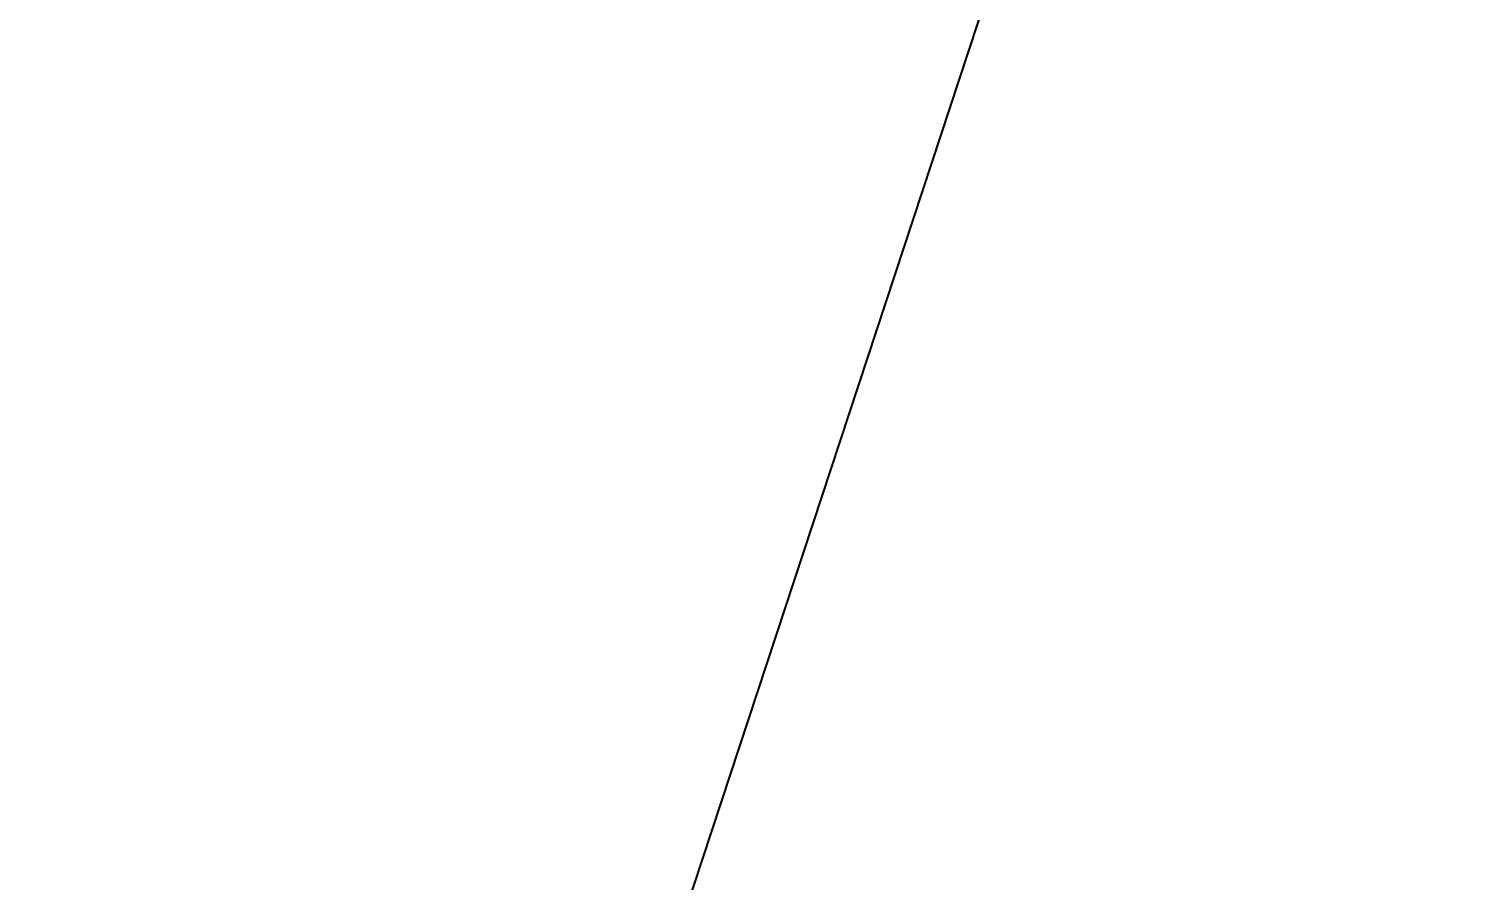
# Model space of a CAD drawing. Header units: metres. Extents: x 2682525 to 2683550, y 1250555 to 1251328.
# Drawn here: x 2683132.979 to 2683134.138, y 1250901.121 to 1250901.801 of the extents above; entities that cross this region are included whole.
import ezdxf

# ---------------------------------------------------------------- set-up
doc = ezdxf.new("R2010")
doc.units = ezdxf.units.M
doc.header["$PDMODE"] = 2
doc.header["$PDSIZE"] = -2
doc.linetypes.add('Verdeckt 0_75', pattern=[1.5, 0.75, -0.75])
for name, color, linetype, lineweight, true_color in [('2458 A U1_dwg-1', 9, 'Continuous', 18, 0x808080), ('_24_000 Linien-Oeffnungsflügel 0_10', 9, 'Continuous', 18, 0x808080), ('_24_200 Materialien-Beton', 9, 'Continuous', 18, 0x808080), ('_24_300 Bauteile 3D-Tuer', 9, 'Continuous', 18, 0x808080), ('_24_300 Bauteile 3D-Wand Innen', 9, 'Continuous', 18, 0x808080), ('_24_Keine', 9, 'Continuous', 18, 0x808080), ('_25_300 Bauteile 3D-Raum-NGF Nettogeschossfläche', 9, 'Continuous', 18, 0x808080), ('_25_Keine', 9, 'Continuous', 18, 0x808080), ('A-DETL-____-MBND-1', 7, 'Continuous', 18, 0xbf6000), ('A-DETL-____-MBND-3', 7, 'Verdeckt 0_75', 25, 0xbf6000), ('Bemassung', 9, 'Continuous', 18, 0x808080)]:
    doc.layers.add(name, color=color, linetype=linetype, lineweight=lineweight, true_color=true_color)
for name, color, linetype, lineweight in [('A-____-____-DIMS', 7, 'Continuous', 9), ('A-DETL-____-MBND', 7, 'Verdeckt 0_75', 18), ('A-DETL-____-MBND-2', 7, 'Verdeckt 0_75', 25), ('Bemassung-1', 7, 'Continuous', 18), ('G-____-____-DIMS', 7, 'Continuous', 9)]:
    doc.layers.add(name, color=color, linetype=linetype, lineweight=lineweight)
doc.styles.add('Arial_3', font='arial.ttf', dxfattribs={"height": 125})
doc.styles.add('Arial_31', font='arial.ttf', dxfattribs={"width": 0.9, "height": 200})
doc.styles.add('ISOCP_2', font='isocp___.ttf', dxfattribs={"height": 125.8608217592593})
doc.dimstyles.new('2_0_mm_-_Arial', dxfattribs={"dimscale": 304.8, "dimtxt": 204.051879991394, "dimasz": 0.2460629921259842, "dimexe": 0.3280839895013123, "dimexo": 0.3280840109072179, "dimgap": 0.08202099737532807, "dimtad": 1, "dimdec": 1, "dimlfac": 0.001, "dimrnd": 0.09999999999999999, "dimzin": 0, "dimdsep": 46, "dimtxsty": 'Arial_31', "dimblk1": 'OBLIQUE', "dimblk2": 'OBLIQUE', "dimsah": 1, "dimcen": 0.09, "dimdle": 0.3280839895013123, "dimazin": 0, "dimtfac": 1, "dimtdec": 4, "dimtix": 1, "dimtmove": 0, "dimatfit": 3, "dimfxl": 1, "dimtvp": 1, "dimtfill": 1, "dimtolj": 1, "dimtzin": 0, "dimarcsym": 2})
doc.dimstyles.new('2_0_mm_-_Arial_1', dxfattribs={"dimscale": 304.8, "dimtxt": 204.051879991394, "dimasz": 0.2460629921259842, "dimexe": 0.3280839895013123, "dimexo": 0.3280840109072179, "dimgap": 0.08202099737532807, "dimtad": 1, "dimdec": 1, "dimlfac": 0.001, "dimrnd": 0.09999999999999999, "dimzin": 0, "dimdsep": 46, "dimtxsty": 'Arial_31', "dimblk1": 'OBLIQUE', "dimblk2": 'OBLIQUE', "dimsah": 1, "dimcen": 0.09, "dimdle": 0.3280839895013123, "dimazin": 0, "dimtfac": 1, "dimtdec": 4, "dimtix": 1, "dimtmove": 2, "dimatfit": 3, "dimfxl": 1, "dimtvp": 1, "dimtfill": 1, "dimtolj": 1, "dimtzin": 0, "dimarcsym": 2})
pattern_1 = [(18.233, (0, 0), (18.77292067800844, -56.98752011815572), []), (288.233, (0, 0), (63.31313485127099, 20.85671487326738), [])]

# ---------------------------------------------------------------- blocks, each defined once
blk = doc.blocks.new('2458 A U1_dwg_VW_SLASH-V12-U01 Bodenplatte')
at = {"layer": 'Bemassung'}
blk.add_line((-637.651666646398, 0), (-999.9999999999999, 0), dxfattribs=at)
blk = doc.blocks.new('2458 A U1_dwg_VW_SLASH-9045485-U01 Bodenplatte')
at = {"layer": 'Bemassung'}
for p, q in [((500.0534143197685, 500.0534143197683), (-500.0534143197683, -500.0534143197685)), ((890.9383564621788, 0), (-999.9999999999999, 0))]:
    blk.add_line(p, q, dxfattribs=at)
blk = doc.blocks.new('2458 A U1_dwg-9041719-U01 Bodenplatte')
at = {"layer": '_24_200 Materialien-Beton'}
h = blk.add_hatch(dxfattribs=at)
h.set_pattern_fill('FP_1', color=256, style=0, pattern_type=2)
h.set_pattern_definition(pattern_1)
h.paths.add_polyline_path([(-26014.01496713951, -24310.57036004063), (-25764.01496713952, -23910.57036004063), (-25764.01496713952, -21248.83744755343), (-25797.59229564227, -21249.00039784691), (-26014.01496713951, -21249.00039784691), (-26014.01496713951, -23910.57036004062)])
h.paths.add_polyline_path([(-25764.01496713952, -21124.19944120505), (-25764.01496713952, -19697.67519897264), (-26014.01496713951, -19947.67519897264), (-26014.01496713951, -21124.00039784692), (-25770.64268811628, -21124.18859488329)])
h = blk.add_hatch(dxfattribs=at)
h.set_pattern_fill('FP_1', color=256, style=0, pattern_type=2)
h.set_pattern_definition(pattern_1)
h.paths.add_polyline_path([(-26014.01496713951, -24310.57036004063), (-25764.01496713952, -23910.57036004063), (-25764.01496713952, -21248.83744755343), (-25797.59229564227, -21249.00039784691), (-26014.01496713951, -21249.00039784691), (-26014.01496713951, -23910.57036004062)])
h.paths.add_polyline_path([(-25764.01496713952, -21124.19944120505), (-25764.01496713952, -19697.67519897264), (-26014.01496713951, -19947.67519897264), (-26014.01496713951, -21124.00039784692), (-25770.64268811628, -21124.18859488329)])
h = blk.add_hatch(dxfattribs=at)
h.set_pattern_fill('FP_1', color=256, style=0, pattern_type=2)
h.set_pattern_definition(pattern_1)
h.paths.add_polyline_path([(-25764.01496713952, -20535.46579664227), (-25352.40331493433, -20535.46579664227), (-25602.40331493433, -20285.46579664227), (-25764.01496713952, -20285.46579664227), (-25764.01496713952, -20467.20944369613)])
h.paths.add_polyline_path([(-25074.01496714394, -20535.46579664227), (-25074.01496714394, -20285.46579664227), (-25425.62661963771, -20285.46579664227), (-25174.99943097369, -20535.46579664227), (-25173.84590920222, -20535.46579664227)])
h = blk.add_hatch(dxfattribs=at)
h.set_pattern_fill('FP_1', color=256, style=0, pattern_type=2)
h.set_pattern_definition(pattern_1)
h.paths.add_polyline_path([(-25764.01496713952, -20535.46579664227), (-25352.40331493433, -20535.46579664227), (-25602.40331493433, -20285.46579664227), (-25764.01496713952, -20285.46579664227), (-25764.01496713952, -20467.20944369613)])
h.paths.add_polyline_path([(-25074.01496714394, -20535.46579664227), (-25074.01496714394, -20285.46579664227), (-25425.62661963771, -20285.46579664227), (-25174.99943097369, -20535.46579664227), (-25173.84590920222, -20535.46579664227)])
at = {"layer": '_24_000 Linien-Oeffnungsflügel 0_10', "flags": 128}
blk.add_lwpolyline([(-25051.01496714394, -21124.00039784692), (-25051.01496714394, -20585.46579664227)], close=True, dxfattribs=at)
at = {"layer": '_24_200 Materialien-Beton'}
for p, q in [((-25764.01496713952, -19697.67519897264), (-25764.01496713952, -21124.2257680172)), ((-26014.01496713951, -19947.67519897264), (-26014.01496713951, -21124.00039784692)), ((-25074.01496714394, -20285.46579664227), (-25425.6266196377, -20285.46579664227)), ((-25425.6266196377, -20285.46579664227), (-25074.01496714394, -20285.46579664227)), ((-25074.01496714394, -20535.46579664227), (-25175.70554052959, -20535.46579664227)), ((-25175.70554052959, -20535.46579664227), (-25074.01496714394, -20535.46579664227))]:
    blk.add_line(p, q, dxfattribs=at)
at = {"layer": '_24_200 Materialien-Beton', "flags": 128}
for points in [[(-25764.01496713953, -21124.22576801721), (-25764.01496713953, -19697.67519897264), (-26114.01496731372, -19697.67519897264), (-27003.53400000003, -19697.67519897264)], [(-26014.01496713953, -21124.00039784692), (-26014.01496713953, -19947.67519897264), (-26114.01496731373, -19947.67519897264), (-27003.53400000003, -19947.67519897264)]]:
    blk.add_lwpolyline(points, dxfattribs=at)
for points in [[(-25602.40331493431, -20285.46579664227), (-25764.01496713952, -20285.46579664227)], [(-25352.40331493433, -20535.46579664227), (-25764.01496713952, -20535.46579664227)]]:
    blk.add_lwpolyline(points, close=True, dxfattribs=at)
at = {"layer": '_24_300 Bauteile 3D-Tuer', "flags": 128}
blk.add_lwpolyline([(-25114.01496714391, -20535.46579664225), (-25051.0149671439, -20535.46579664225), (-25034.0149671439, -20535.46579664225), (-25034.0149671439, -20285.46579664225), (-25074.01496714391, -20285.46579664225), (-25074.01496714391, -20535.46579664225)], close=True, dxfattribs=at)
blk.add_lwpolyline([(-25114.01496714391, -20535.46579664225), (-25051.0149671439, -20535.46579664225), (-25034.0149671439, -20535.46579664225), (-25034.0149671439, -20285.46579664225), (-25074.01496714391, -20285.46579664225), (-25074.01496714391, -20535.46579664225)], close=True, dxfattribs=at)
at = {"layer": '_24_300 Bauteile 3D-Wand Innen'}
for p, q in [((-26014.01496713951, -19947.67519897264), (-26014.01496713951, -21124.00039784692)), ((-25074.01496714394, -20285.46579664227), (-25425.6266196377, -20285.46579664227)), ((-25425.6266196377, -20285.46579664227), (-25074.01496714394, -20285.46579664227)), ((-25074.01496714394, -20535.46579664227), (-25175.70554052959, -20535.46579664227)), ((-25175.70554052959, -20535.46579664227), (-25074.01496714394, -20535.46579664227))]:
    blk.add_line(p, q, dxfattribs=at)
at = {"layer": '_24_300 Bauteile 3D-Wand Innen', "flags": 128}
for points in [[(-25602.40331493431, -20285.46579664227), (-25764.01496713952, -20285.46579664227), (-25764.01496713952, -19697.67519897264), (-26114.01496714138, -19697.67519897264), (-25764.01496713952, -19697.67519897264), (-25764.01496713952, -20285.46579664227)], [(-25074.01496714391, -20285.46579664225), (-25074.01496714391, -20535.46579664225)], [(-25114.01496714391, -20535.46579664225), (-25074.01496714391, -20535.46579664225)]]:
    blk.add_lwpolyline(points, close=True, dxfattribs=at)
for points in [[(-26014.01496713953, -21124.00039784692), (-26014.01496713953, -19947.67519897264), (-26114.01496714138, -19947.67519897264), (-26114.01496714138, -19697.67519897264), (-26114.01496714138, -19947.67519897264), (-26014.01496713951, -19947.67519897264)], [(-25352.40331493433, -20535.46579664227), (-25764.01496713952, -20535.46579664227), (-25764.01496713952, -21124.2257680172)], [(-25764.01496713953, -21124.22576801721), (-25764.01496713953, -20535.46579664227), (-25352.40331493433, -20535.46579664227)]]:
    blk.add_lwpolyline(points, dxfattribs=at)
at = {"layer": '_24_Keine'}
for p, q in [((-25764.01496720822, -20535.46579664865), (-25352.40331492796, -20535.46579664865)), ((-25764.0149672082, -21124.22576802357), (-25764.0149672082, -20535.46579664865)), ((-25764.01496720822, -20535.46579664865), (-25352.40331492796, -20535.46579664865)), ((-25764.0149672082, -21124.22576802357), (-25764.0149672082, -20535.46579664865))]:
    blk.add_line(p, q, dxfattribs=at)
at = {"layer": '_24_Keine', "flags": 128}
blk.add_lwpolyline([(-25175.70554052243, -20535.46579664865), (-25164.01496720821, -20535.46579664865), (-25164.01496720821, -20550.41114957603)], dxfattribs=at)
blk.add_lwpolyline([(-25175.70554052243, -20535.46579664865), (-25164.01496720821, -20535.46579664865), (-25164.01496720821, -20550.41114957603)], dxfattribs=at)
at = {"layer": '_25_300 Bauteile 3D-Raum-NGF Nettogeschossfläche', "flags": 128}
blk.add_lwpolyline([(-26014.01496713953, -21124.00039784692), (-26014.01496713953, -19947.67519898536), (-27003.53400000003, -19947.67519898536)], dxfattribs=at)
at = {"layer": '_25_Keine', "flags": 128}
blk.add_lwpolyline([(-26314.01496721675, -21124.00039784692), (-26314.01496721675, -20107.67519800754), (-26014.01496721675, -20107.67519800754), (-26014.01496721675, -21124.00039784692)], dxfattribs=at)
at = {"layer": 'Bemassung'}
for p, q in [((-25397.31612385911, -20285.46579664229), (-25425.62661963768, -20285.46579664229)), ((-25425.62661963768, -20285.46579664229), (-25397.31612385911, -20285.46579664229)), ((-25497.31612385907, -20647.70700757979), (-25497.31612385907, -21124.00254154005))]:
    blk.add_line(p, q, dxfattribs=at)
at = {"layer": 'Bemassung', "flags": 128}
for points in [[(-25764.01496713949, -19688.68927957525), (-25764.01496713949, -20067.90418677866)], [(-25074.01496714389, -19688.68927957525), (-25074.01496714389, -20282.46579664225), (-25074.01496714389, -19688.68927957525), (-25074.01496714389, -20282.46579664225)], [(-25497.31612385905, -20060.98337476726), (-25497.31612385905, -20173.22458570476), (-25497.31612385905, -19809.91640991013), (-25497.31612385905, -20173.22458570476)], [(-25602.40331493431, -20285.46579664229), (-25761.01496713953, -20285.46579664229)], [(-25602.40331493431, -20285.46579664229), (-25761.01496713953, -20285.46579664229)], [(-25425.62661963768, -20285.46579664229), (-25397.31612385911, -20285.46579664229)], [(-25497.31612385907, -20390.55298771754), (-25497.31612385907, -20535.46579664228)], [(-25397.31612385907, -20535.46579664226), (-25761.01496713949, -20535.46579664226), (-25397.31612385908, -20535.46579664226), (-25761.01496713949, -20535.46579664226)]]:
    blk.add_lwpolyline(points, close=True, dxfattribs=at)
blk.add_lwpolyline([(-25497.31612385907, -21124.00254154005), (-25497.31612385907, -20647.70700757979), (-25497.31612385907, -20759.94821851729), (-25497.31612385907, -20647.70700757979)], dxfattribs=at)
at = {"xscale": 0.1122412109375, "yscale": 0.1122412109375, "zscale": 0.1122412109375}
for name, p, rotation in [('2458 A U1_dwg_VW_SLASH-V12-U01 Bodenplatte', (-25497.31612385905, -20285.46579664227), 270), ('2458 A U1_dwg_VW_SLASH-V12-U01 Bodenplatte', (-25497.31612385905, -20285.46579664227), 270), ('2458 A U1_dwg_VW_SLASH-V12-U01 Bodenplatte', (-25497.31612385905, -20285.46579664227), 270), ('2458 A U1_dwg_VW_SLASH-V12-U01 Bodenplatte', (-25497.31612385905, -20285.46579664227), 270), ('2458 A U1_dwg_VW_SLASH-9045485-U01 Bodenplatte', (-25497.31612385905, -20535.46579664226), 90), ('2458 A U1_dwg_VW_SLASH-9045485-U01 Bodenplatte', (-25497.31612385905, -20535.46579664226), 90), ('2458 A U1_dwg_VW_SLASH-9045485-U01 Bodenplatte', (-25497.31612385905, -20535.46579664226), 90), ('2458 A U1_dwg_VW_SLASH-9045485-U01 Bodenplatte', (-25497.31612385905, -20535.46579664226), 90)]:
    blk.add_blockref(name, p, dxfattribs=dict(at, rotation=rotation))
at = {"layer": 'Bemassung-1', "char_height": 125.8608217592593, "width": 236.8473635522664, "attachment_point": 2, "rotation": 90, "line_spacing_factor": 1.478621465017729, "style": 'ISOCP_2'}
for s, insert in [('59', (-25604.34939982677, -19991.57049780744)), ('59', (-25604.34939982677, -19991.57049780744)), ('25', (-25604.34939982677, -20410.46579664226)), ('25', (-25604.34939982677, -20410.46579664226))]:
    blk.add_mtext(s, dxfattribs=dict(at, insert=insert))
blk = doc.blocks.new('PE-HD_Bogen - Standard-V70-U01 Bodenplatte')
at = {"layer": 'A-DETL-____-MBND-3'}
for points in [[(-25201.12640858738, -20953.83056562608), (-25146.48217517563, -20953.20238094746), (-25138.1109066053, -20952.59120925992), (-25138.1109066053, -20912.40956780421), (-25146.48217517564, -20913.02409199816), (-25191.29102519609, -20913.62468764872), (-25245.16745168359, -20913.27557425147), (-25263.10661921905, -20912.72267608168), (-25263.10661921904, -20952.57050757285), (-25257.73653403088, -20953.06110509123), (-25238.3538349104, -20953.56356460435), (-25207.6737762744, -20953.81222515819)], [(-25203.41214212625, -21070.06069623865), (-25174.99943097371, -21041.6479850861), (-25176.63948523272, -21040.46585420123), (-25188.31133532157, -21029.59007540768), (-25219.71705380482, -20998.71235344323), (-25257.73653403089, -20959.82187391724), (-25263.55235619011, -20953.43027828562), (-25291.81209643803, -20981.69001853353), (-25286.32272227823, -20988.04393353147), (-25274.8390091257, -21000.04307265207), (-25242.58124929801, -21032.64258211421), (-25208.2596195751, -21065.97328462812), (-25203.41794545797, -21070.05651326871)], [(-25174.99943097371, -21041.6479850861), (-25154.98417105465, -21015.56377137486), (-25142.40230498645, -20985.18845967306), (-25138.1109066053, -20952.59120925992), (-25140.37444597702, -20952.91430459017), (-25156.78213567515, -20953.47185401051), (-25215.3716553778, -20953.79066188096), (-25254.9923169936, -20953.19674792777), (-25263.0087023477, -20953.27730738099), (-25262.0272841452, -20955.10633431917), (-25250.81954247199, -20967.10256994434), (-25219.71705380482, -20998.71235344323), (-25181.17992790354, -21036.35312575951), (-25176.63948523272, -21040.46585420123)]]:
    blk.add_hatch(color=256, dxfattribs=at).paths.add_polyline_path(points)
at = {"layer": 'A-DETL-____-MBND-2'}
for p, q in [((-25263.10876291216, -20912.39921696067), (-25263.10876291215, -20952.58085841639)), ((-25200.60876291212, -20978.87200101612), (-25200.60876291211, -20912.39921696066)), ((-25138.10876291216, -20952.58085841639), (-25138.10876291216, -20912.39921696066)), ((-25263.39358195375, -20953.26847240938), (-25291.80629310629, -20981.68118356193)), ((-25263.18270538745, -20952.9530253917), (-25263.39358195375, -20953.26847240939)), ((-25263.10876291216, -20952.58085841639), (-25263.18270538745, -20952.9530253917)), ((-25200.60876291212, -20978.87200101612), (-25247.61211928208, -21025.87535738607)), ((-25203.41794545796, -21070.06953121025), (-25175.00523430542, -21041.65682005771))]:
    blk.add_line(p, q, dxfattribs=at)
at = {"layer": 'A-DETL-____-MBND-2', "flags": 128}
for points in [[(-25147.69776382338, -21000.78845443703), (-25139.28110041834, -20969.72720276928), (-25138.10876291216, -20952.58085841637)], [(-25175.00523430542, -21041.65682005771), (-25155.34254320588, -21016.1809842396), (-25147.69776382338, -21000.78845443703)]]:
    blk.add_lwpolyline(points, dxfattribs=at)
at = {"layer": 'A-DETL-____-MBND-2'}
for centre, major_axis, ratio, start_param, end_param in [((-25200.60876291211, -20912.39921696066), (62.50000000000373, 0), 0.01999600119971781, 3.133310228090305, 6.274902881680092), ((-25200.60876291211, -20912.39921696066), (62.50000000000009, 0), 0.01999600119966077, 6.274902881680068, 9.416495535269867), ((-25247.61211928208, -21025.87535738607), (-44.19417382415743, 44.19417382416179), 0.01999600119929373, 0.008282425497855073, 3.149875079087642), ((-25247.61211928208, -21025.87535738607), (-44.19417382415744, 44.19417382416172), 0.01999600119925259, 3.149875079087605, 6.291467732677404)]:
    blk.add_ellipse(centre, major_axis=major_axis, ratio=ratio, start_param=start_param, end_param=end_param, dxfattribs=at)
blk = doc.blocks.new('PE-HD_Bogen - Standard-V71-U01 Bodenplatte')
at = {"layer": 'A-DETL-____-MBND-3'}
for points in [[(-25263.39938528545, -20624.46669465127), (-25258.55190783659, -20620.37928304073), (-25249.93977471108, -20612.26561876724), (-25218.68176245434, -20581.53106300841), (-25179.75161756216, -20541.63976190597), (-25174.99943097369, -20536.09601694616), (-25203.41214212624, -20507.68330579362), (-25208.89698867472, -20514.03722079156), (-25235.6723160745, -20541.63976190597), (-25278.50019209012, -20583.99607382031), (-25291.80326146639, -20596.06281847033), (-25264.58151617031, -20623.2845637664)], [(-25200.0911172369, -20626.41285082557), (-25146.22520883071, -20625.77903312726), (-25138.11090660528, -20625.15279277234), (-25142.40230498644, -20592.55554235921), (-25154.98417105464, -20562.18023065741), (-25174.99943097369, -20536.09601694616), (-25178.59211536659, -20540.36546758177), (-25187.57927378716, -20549.92127950953), (-25218.68176245434, -20581.53106300841), (-25257.21888835563, -20619.1718353247), (-25263.10661921901, -20624.81392364637), (-25260.11043700359, -20625.53114552628), (-25234.2697883668, -20626.20745680535), (-25216.28439107588, -20626.37294708045)], [(-25200.09111723692, -20666.59449228129), (-25146.22520883071, -20665.96067458298), (-25138.1109066053, -20665.33443422805), (-25138.11090660528, -20625.15279277234), (-25143.26208543888, -20625.63257005369), (-25162.68309124429, -20626.14303095207), (-25206.65472934581, -20626.39667665924), (-25254.47467131837, -20625.79696131418), (-25263.106619219, -20625.49658978964), (-25263.10661921902, -20665.35513591513), (-25254.7352659188, -20665.96631159902), (-25234.2697883668, -20666.38909826106), (-25200.35007667213, -20666.59385414898)]]:
    blk.add_hatch(color=256, dxfattribs=at).paths.add_polyline_path(points)
at = {"layer": 'A-DETL-____-MBND-2'}
for p, q in [((-25175.00523430542, -20536.08718197456), (-25203.41794545794, -20507.67447082202)), ((-25200.60876291212, -20598.87200101612), (-25247.61211928208, -20551.86864464615)), ((-25291.80629310626, -20596.06281847033), (-25263.39358195374, -20624.47552962288)), ((-25200.60876291212, -20598.87200101612), (-25200.60876291212, -20665.34478507157)), ((-25263.39358195373, -20624.47552962288), (-25263.18270538744, -20624.79097664055)), ((-25263.18270538744, -20624.79097664055), (-25263.10876291216, -20625.16314361587)), ((-25263.10876291214, -20625.16314361588), (-25263.10876291216, -20665.34478507159)), ((-25138.10876291217, -20665.3447850716), (-25138.10876291215, -20625.16314361588))]:
    blk.add_line(p, q, dxfattribs=at)
at = {"layer": 'A-DETL-____-MBND-2', "flags": 128}
for points in [[(-25147.69776382365, -20576.95554759459), (-25163.7099057414, -20549.0404461395), (-25175.00523430541, -20536.08718197456)], [(-25138.10876291216, -20625.16314361588), (-25142.21927696267, -20593.24538513964), (-25147.69776382365, -20576.95554759459)]]:
    blk.add_lwpolyline(points, dxfattribs=at)
at = {"layer": 'A-DETL-____-MBND-2'}
for centre, major_axis, ratio, start_param, end_param in [((-25247.61211928208, -20551.86864464615), (44.19417382415745, 44.1941738241543), 0.01999600119954305, 6.274902881681966, 9.416495535271766), ((-25247.61211928208, -20551.86864464615), (44.19417382416104, 44.194173824158), 0.01999600119958255, 3.133310228092136, 6.274902881681922), ((-25200.60876291212, -20665.34478507157), (62.50000000000027, 0), 0.01999600119977616, 0.008282425496553013, 3.149875079083429), ((-25200.60876291212, -20665.34478507157), (62.50000000000391, 0), 0.01999600119971727, 3.149875079083454, 6.291467732676163)]:
    blk.add_ellipse(centre, major_axis=major_axis, ratio=ratio, start_param=start_param, end_param=end_param, dxfattribs=at)
blk = doc.blocks.new('PE-HD_Bogen - Standard-V72-U01 Bodenplatte')
at = {"layer": 'A-DETL-____-MBND-3'}
for points in [[(-25514.47982758373, -20285.00093634458), (-25504.10635164407, -20272.49782454803), (-25496.56944680338, -20258.71714330076), (-25492.38274067166, -20244.59802325665), (-25491.83155035299, -20231.10265911334), (-25494.95343855601, -20219.15073763576), (-25501.53565375957, -20209.55676252042), (-25521.93991117931, -20189.15250510067), (-25515.35769597575, -20198.74648021602), (-25512.2358077725, -20210.69840169384), (-25512.78699809139, -20224.19376583692), (-25516.97370422315, -20238.31288588101), (-25524.51060906368, -20252.0935671281), (-25534.88408500348, -20264.59667892483), (-25526.98293938045, -20272.49782454785)], [(-25513.99396689178, -20285.48679703652), (-25476.16254303719, -20246.77166642915), (-25470.68349982042, -20240.40891645956), (-25500.75240024538, -20210.69840169384), (-25494.95343855601, -20219.15073763576), (-25491.8315503526, -20231.10265911366), (-25492.38274067166, -20244.59802325665), (-25497.50842228193, -20260.4339915352), (-25505.36792283453, -20274.01839159086), (-25514.25694394279, -20285.22381998554)], [(-25485.14375878334, -20314.33700514495), (-25447.31233492876, -20275.62187453757), (-25441.833291712, -20269.25912456799), (-25470.68349982042, -20240.40891645956), (-25473.73557649251, -20244.09849255773), (-25490.005403316, -20261.19880707373), (-25513.99396689178, -20285.48679703652), (-25495.43688093827, -20304.04388299003)], [(-25568.37810481472, -20307.64921357556), (-25554.88274067165, -20307.09802325665), (-25540.76362062755, -20302.91131712493), (-25525.46237233743, -20294.11284109378), (-25514.47982758373, -20285.0009363446), (-25534.88408500348, -20264.59667892483), (-25547.38719680021, -20274.97015486463), (-25561.16787804728, -20282.50705970519), (-25575.28699809139, -20286.69376583691), (-25588.78236223446, -20287.24495615583), (-25600.80522416652, -20284.074397268), (-25608.422789277, -20279.44632229963), (-25588.78236223447, -20298.72836368294), (-25580.33002629254, -20304.52732537228), (-25570.4882967825, -20307.09802325665)], [(-25559.07184746873, -20328.7972641079), (-25557.33724737492, -20327.52010428991), (-25538.28195686039, -20309.47536061794), (-25513.99396689178, -20285.48679703652), (-25514.74846840353, -20285.22381998553), (-25526.98293938046, -20295.37441228437), (-25540.76362062755, -20302.91131712493), (-25554.88274067165, -20307.09802325665), (-25568.37810481442, -20307.64921357583), (-25581.03467268313, -20304.04388299003), (-25588.78236223447, -20299.06093940206), (-25560.31203479531, -20327.52010428991)], [(-25530.22163936033, -20357.6474722163), (-25528.48703926651, -20356.37031239831), (-25516.65259049868, -20345.32817342964), (-25485.14375878334, -20314.33700514495), (-25514.25694394278, -20285.7483931364), (-25552.70909749918, -20323.31822089111), (-25559.07184746873, -20328.7972641079), (-25535.70068257709, -20352.16842899953)]]:
    blk.add_hatch(color=256, dxfattribs=at).paths.add_polyline_path(points)
at = {"layer": 'A-DETL-____-MBND-2'}
for p, q in [((-25501.53565375957, -20209.55676252042), (-25521.93991117931, -20189.15250510068)), ((-25532.9489500698, -20266.53181385844), (-25566.13408500344, -20233.3466789248)), ((-25441.833291712, -20269.259124568), (-25470.68349982041, -20240.40891645958)), ((-25532.9489500698, -20266.53181385844), (-25486.02746553613, -20313.45329839211)), ((-25610.32825882763, -20277.540852749), (-25589.92400140789, -20297.94511016874)), ((-25559.07184746873, -20328.7972641079), (-25530.22163936032, -20357.64747221631))]:
    blk.add_line(p, q, dxfattribs=at)
at = {"layer": 'A-DETL-____-MBND-2', "flags": 128}
for points in [[(-25501.53565375957, -20209.55676252042), (-25488.28272398726, -20222.80969229273), (-25472.64784484448, -20238.44457143551), (-25470.68349982042, -20240.40891645958)], [(-25559.07184746874, -20328.7972641079), (-25574.86227332556, -20313.00683825108), (-25588.50367675346, -20299.36543482318), (-25589.92400140789, -20297.94511016874)]]:
    blk.add_lwpolyline(points, dxfattribs=at)
at = {"layer": 'A-DETL-____-MBND-2'}
for centre, major_axis, ratio, start_param, end_param in [((-25566.13408500344, -20233.3466789248), (44.19417382416108, 44.1941738241559), 0.7071067811866003, 4.712388980384766, 7.853981633974565), ((-25566.13408500344, -20233.3466789248), (44.19417382416108, 44.1941738241559), 0.7071067811865179, 1.570796326794979, 4.712388980384766), ((-25486.02746553613, -20313.45329839211), (44.1941738241585, 44.1941738241585), 0.01999600119961452, 4.712388980384683, 7.853981633974483), ((-25486.02746553613, -20313.45329839211), (44.1941738241585, 44.1941738241585), 0.01999600119961452, 1.570796326794897, 4.712388980384683)]:
    blk.add_ellipse(centre, major_axis=major_axis, ratio=ratio, start_param=start_param, end_param=end_param, dxfattribs=at)
blk = doc.blocks.new('PE-HD_Bogen - Standard-V19-U01 Bodenplatte')
at = {"layer": 'A-DETL-____-MBND-3'}
for points in [[(-104166.6169267425, -19617.07647959805), (-104155.1638861239, -19602.59946245985), (-104147.9342513211, -19588.18822366586), (-104144.5198398304, -19576.6735665101), (-104144.1390697025, -19562.52576108507), (-104147.0905377147, -19551.22628088926), (-104154.1195224008, -19541.20928757613), (-104166.8240335236, -19528.48102516854), (-104156.8916196113, -19541.4251989927), (-104150.6478432047, -19556.49900867381), (-104148.7065459622, -19574.10577279692), (-104151.4519548512, -19590.79268655421), (-104157.3842333553, -19604.57336780134), (-104166.7702082249, -19616.92319811559)], [(-104146.5246712227, -19637.16873511784), (-104136.1511952829, -19624.66562332111), (-104128.6142904424, -19610.88494207398), (-104124.4275843106, -19596.76582202989), (-104123.8763939917, -19583.27045788686), (-104126.998282195, -19571.31853640901), (-104133.5804973985, -19561.72456129366), (-104152.3515552412, -19543.55803096589), (-104147.0905377147, -19551.22628088926), (-104143.9686495115, -19563.17820236705), (-104144.5198398304, -19576.6735665101), (-104148.7065459621, -19590.79268655422), (-104156.8916196113, -19605.35460324488), (-104166.6169267425, -19617.07647959805), (-104148.5182073478, -19635.17519899271)], [(-104220.5152039735, -19639.724756829), (-104207.0198398304, -19639.1735665101), (-104192.9007197863, -19634.98686037837), (-104176.9136802955, -19625.61940291002), (-104166.9718921549, -19617.07647959804), (-104181.3330252763, -19627.44995553782), (-104194.8420170289, -19633.04556313578), (-104211.0182073478, -19635.17519899269), (-104227.1943976667, -19633.04556313577), (-104242.2682073478, -19626.80178672921), (-104255.212381172, -19616.86937281685), (-104236.7152418489, -19633.68832944853), (-104232.4671254513, -19636.60286862577), (-104221.167645083, -19639.554336683)], [(-104200.4229484536, -19659.81701234882), (-104186.9275843106, -19659.26582202988), (-104172.8084642666, -19655.07911589813), (-104156.8916196113, -19645.76989708665), (-104146.5246712227, -19637.16873511784), (-104166.8240335236, -19617.24831019884), (-104180.3165085852, -19628.10432673477), (-104195.5051826805, -19635.75915502103), (-104209.1085018217, -19639.25887360198), (-104221.167645083, -19639.554336683), (-104232.4671254513, -19636.60286862577), (-104240.1385714909, -19631.94318249795), (-104220.1195928711, -19651.38164016552), (-104212.3748699315, -19656.69512414552), (-104202.5331404215, -19659.26582202989)]]:
    blk.add_hatch(color=256, dxfattribs=at).paths.add_polyline_path(points)
at = {"layer": 'A-DETL-____-MBND-2'}
for p, q in [((-104133.5804973985, -19561.72456129366), (-104153.6727529183, -19541.63230577387)), ((-104211.0182073477, -19572.67519899267), (-104177.7746712226, -19605.9187351178)), ((-104242.0611005666, -19630.02065342217), (-104221.9688450469, -19650.11290894196))]:
    blk.add_line(p, q, dxfattribs=at)
at = {"layer": 'A-DETL-____-MBND-2', "flags": 128}
for points in [[(-104255.2123811719, -19528.48102516855), (-104236.6012272168, -19515.65100154645), (-104214.64350607, -19510.28042990768), (-104192.2115521772, -19513.07184572046), (-104172.2397353402, -19523.660098169), (-104166.8240335236, -19528.48102516851)], [(-104255.212381172, -19616.86937281681), (-104268.042404794, -19598.25821886165), (-104273.4129764329, -19576.30049771486), (-104270.6215606201, -19553.8685438221), (-104260.0333081715, -19533.89672698513), (-104255.2123811719, -19528.48102516855)], [(-104166.8240335236, -19528.48102516851), (-104153.9940099016, -19547.09217912372), (-104148.6234382628, -19569.0499002705), (-104151.4148540756, -19591.48185416326), (-104162.0031065241, -19611.45367100023), (-104166.8240335237, -19616.86937281685)], [(-104166.8240335236, -19528.48102516855), (-104163.9329654854, -19531.37209320673), (-104155.632056962, -19539.67300173021), (-104153.6727529183, -19541.6323057739)], [(-104166.8240335237, -19616.86937281685), (-104185.4351874789, -19629.69939643888), (-104207.3929086256, -19635.06996807775), (-104229.8248625183, -19632.27855226493), (-104249.7966793554, -19621.69029981635), (-104255.212381172, -19616.86937281681)], [(-104242.0611005666, -19630.0206534222), (-104251.2254427096, -19620.85631127921), (-104255.1210644385, -19616.96068955036), (-104255.212381172, -19616.86937281685)]]:
    blk.add_lwpolyline(points, dxfattribs=at)
at = {"layer": 'A-DETL-____-MBND-2'}
for radius, start, end in [(62.49999999999898, 314.9999999999949, 134.9999999999882), (62.49999999998869, 134.9999999999906, 314.9999999999973)]:
    blk.add_arc((-104211.0182073477, -19572.67519899266), radius, start, end, dxfattribs=at)
for major_axis, ratio, start_param, end_param in [((44.19417382416397, 44.19417382414212), 0.7071067811866464, 4.712388980384817, 7.853981633974658), ((44.19417382415957, 44.19417382415015), 0.7071067811866585, 1.570796326794972, 4.712388980384718)]:
    blk.add_ellipse((-104177.7746712226, -19605.9187351178), major_axis=major_axis, ratio=ratio, start_param=start_param, end_param=end_param, dxfattribs=at)
blk = doc.blocks.new('_Oblique')
at = {"color": 0, "linetype": 'ByBlock', "lineweight": -2}
blk.add_line((-0.5, -0.5), (0.5, 0.5), dxfattribs=at)
blk = doc.blocks.new('*D1807')
at = {"layer": 'A-____-____-DIMS', "color": 0, "lineweight": -2, "transparency": 16777216}
for p, q in [((2683068.897622096, 1250867.009540824), (2683135.861756529, 1250900.785341326)), ((2683053.688199543, 1250859.338114525), (2683068.897622096, 1250867.009540824)), ((2683053.688199543, 1250859.338114525), (2682986.72406511, 1250825.562314023)), ((2683113.74310552, 1250778.098576879), (2683113.932022766, 1250777.724028246)), ((2683098.698719751, 1250770.099947516), (2683098.722600213, 1250770.052601948))]:
    blk.add_line(p, q, dxfattribs=at)
at = {"layer": 'A-____-____-DIMS', "color": 0, "lineweight": -2, "transparency": 16777216, "xscale": 74.99999999999999, "yscale": 74.99999999999999, "zscale": 74.99999999999999}
for p, rotation in [((2683068.897622096, 1250867.009540824), 206.7657572042305), ((2683053.688199543, 1250859.338114525), 26.76575720423048)]:
    blk.add_blockref('_Oblique', p, dxfattribs=dict(at, rotation=rotation))
at = {"layer": 'A-____-____-DIMS', "color": 0, "transparency": 16777216, "insert": (2683004.047613651, 1250976.668747653), "char_height": 200, "width": 911.641014607705, "attachment_point": 5, "rotation": 26.76575720423047, "style": 'Arial_31', "bg_fill": 3, "box_fill_scale": 1.1, "bg_fill_color": 256, "bg_fill_true_color": 13158600, "bg_fill_transparency": 0}
blk.add_mtext('\\A1;0.0', dxfattribs=at)
at = {"layer": 'Defpoints', "color": 0, "transparency": 16777216}
for p in [(2683068.708701911, 1250867.384095282), (2683068.897622096, 1250867.009540824), (2683053.664316143, 1250859.385465919)]:
    blk.add_point(p, dxfattribs=at)
blk = doc.blocks.new('*D1808')
at = {"layer": 'A-____-____-DIMS', "color": 0, "lineweight": -2, "transparency": 16777216}
for p, q in [((2683101.306229421, 1250883.356000871), (2683168.270363854, 1250917.131801374)), ((2683068.897622741, 1250867.009539544), (2683001.933488308, 1250833.233739042)), ((2683146.196746825, 1250794.355752247), (2683146.340630091, 1250794.070488293)), ((2683113.74310552, 1250778.098576879), (2683113.932023411, 1250777.724026967))]:
    blk.add_line(p, q, dxfattribs=at)
at = {"layer": 'A-____-____-DIMS', "color": 0, "transparency": 16777216, "insert": (2682617.72699169, 1250788.948338999), "char_height": 200, "width": 911.641014607705, "attachment_point": 1, "rotation": 26.76575720423047, "line_spacing_factor": 0.9417779076525878, "style": 'Arial_31', "bg_fill": 3, "box_fill_scale": 1.1, "bg_fill_color": 256, "bg_fill_true_color": 13158600, "bg_fill_transparency": 0}
blk.add_mtext('\\A1;0.0', dxfattribs=at)
at = {"layer": 'A-____-____-DIMS', "color": 0, "lineweight": -2, "transparency": 16777216}
blk.add_line((2683068.897622741, 1250867.009539544), (2683101.306229421, 1250883.356000871), dxfattribs=at)
at = {"layer": 'Defpoints', "color": 0, "transparency": 16777216}
for p in [(2683101.162343216, 1250883.641270651), (2683101.306229421, 1250883.356000871), (2683068.708701911, 1250867.384095282)]:
    blk.add_point(p, dxfattribs=at)
at = {"layer": 'A-____-____-DIMS', "color": 0, "lineweight": -2, "transparency": 16777216, "xscale": 74.99999999999999, "yscale": 74.99999999999999, "zscale": 74.99999999999999}
for p, rotation in [((2683101.306229421, 1250883.356000871), 206.7657572042305), ((2683068.897622741, 1250867.009539544), 26.76575720423048)]:
    blk.add_blockref('_Oblique', p, dxfattribs=dict(at, rotation=rotation))
blk = doc.blocks.new('*D1809')
at = {"layer": 'A-____-____-DIMS', "color": 0, "lineweight": -2, "transparency": 16777216}
for p, q in [((2683132.910514814, 1250899.296771893), (2683199.874649247, 1250933.072572396)), ((2683101.30623005, 1250883.355999624), (2683132.910514814, 1250899.296771893)), ((2683101.30623005, 1250883.355999624), (2683034.342095617, 1250849.580199121)), ((2683177.801724807, 1250810.295150137), (2683177.944915484, 1250810.011259315)), ((2683146.196746825, 1250794.355752247), (2683146.34063072, 1250794.070487046))]:
    blk.add_line(p, q, dxfattribs=at)
at = {"layer": 'A-____-____-DIMS', "color": 0, "lineweight": -2, "transparency": 16777216, "xscale": 74.99999999999999, "yscale": 74.99999999999999, "zscale": 74.99999999999999}
for p, rotation in [((2683132.910514814, 1250899.296771893), 206.7657572042305), ((2683101.30623005, 1250883.355999624), 26.76575720423048)]:
    blk.add_blockref('_Oblique', p, dxfattribs=dict(at, rotation=rotation))
at = {"layer": 'A-____-____-DIMS', "color": 0, "transparency": 16777216, "insert": (2683059.863075263, 1251004.821305737), "char_height": 200, "width": 911.641014607705, "attachment_point": 5, "rotation": 26.76575720423047, "style": 'Arial_31', "bg_fill": 3, "box_fill_scale": 1.1, "bg_fill_color": 256, "bg_fill_true_color": 13158600, "bg_fill_transparency": 0}
blk.add_mtext('\\A1;0.0', dxfattribs=at)
at = {"layer": 'Defpoints', "color": 0, "transparency": 16777216}
for p in [(2683132.767321199, 1250899.58066854), (2683132.910514814, 1250899.296771893), (2683101.162343216, 1250883.641270651)]:
    blk.add_point(p, dxfattribs=at)

msp = doc.modelspace()

# ---------------------------------------------------------------- hatches: boundary and pattern name
at = {"layer": 'A-DETL-____-MBND-1'}
for points in [[(2683133.359831648, 1250901.574684419), (2683133.373315574, 1250901.583870725), (2683133.383962455, 1250901.596233913), (2683133.391046725, 1250901.61093145), (2683133.394085601, 1250901.626961725), (2683133.392871989, 1250901.643232301), (2683133.387488596, 1250901.658634364), (2683133.37830229, 1250901.67211829), (2683133.365939103, 1250901.682765172), (2683133.351241565, 1250901.689849441), (2683133.335211291, 1250901.692888317), (2683133.318940715, 1250901.691674706), (2683133.303538651, 1250901.686291312), (2683133.290054725, 1250901.677105006), (2683133.279407844, 1250901.664741819), (2683133.272323574, 1250901.650044282), (2683133.269284698, 1250901.634014007), (2683133.27049831, 1250901.617743431), (2683133.275881703, 1250901.602341368), (2683133.28506801, 1250901.588857442), (2683133.297431197, 1250901.57821056), (2683133.312128734, 1250901.571126291), (2683133.328159009, 1250901.568087415), (2683133.344429585, 1250901.569301026)], [(2683133.471553659, 1250901.584408787), (2683133.475184969, 1250901.600243887), (2683133.475708286, 1250901.615942239), (2683133.473087948, 1250901.630434026), (2683133.467502525, 1250901.642731656), (2683133.459332655, 1250901.651997067), (2683133.449135102, 1250901.657598836), (2683133.397439347, 1250901.674290047), (2683133.406091807, 1250901.669537036), (2683133.414261677, 1250901.660271625), (2683133.4198471, 1250901.647973994), (2683133.422467438, 1250901.633482208), (2683133.42194412, 1250901.617783856), (2683133.41831281, 1250901.601948756)], [(2683133.858604103, 1250901.456896683), (2683133.874946958, 1250901.50850084), (2683133.876973524, 1250901.516649308), (2683133.556734242, 1250901.622150762), (2683133.55637509, 1250901.620026855), (2683133.551845632, 1250901.604487645), (2683133.538364821, 1250901.562398137), (2683133.743702945, 1250901.494750375)], [(2683133.383962455, 1250901.596233913), (2683133.39117111, 1250901.611189508), (2683133.390899006, 1250901.610624983), (2683133.384317194, 1250901.59696988)], [(2683133.43362982, 1250901.539914392), (2683133.445431, 1250901.546484081), (2683133.456151871, 1250901.556580664), (2683133.465061823, 1250901.569516075), (2683133.471553659, 1250901.584408787), (2683133.41831281, 1250901.601948756), (2683133.411820975, 1250901.587056043), (2683133.402911022, 1250901.574120632), (2683133.392190151, 1250901.56402405), (2683133.380388971, 1250901.557454361), (2683133.368311713, 1250901.554859279), (2683133.358733952, 1250901.555772402), (2683133.412312314, 1250901.538566573), (2683133.421552562, 1250901.53731931)], [(2683133.837860693, 1250901.397926158), (2683133.839919035, 1250901.402673822), (2683133.846480748, 1250901.420959882), (2683133.858604103, 1250901.456896683), (2683133.538364821, 1250901.562398137), (2683133.520834971, 1250901.51118503), (2683133.517621411, 1250901.503427612), (2683133.836145213, 1250901.398491315)], [(2683134.062309884, 1250901.155437989), (2683134.110355678, 1250901.180371495), (2683134.117550513, 1250901.184700333), (2683134.006291039, 1250901.405284154), (2683134.001901272, 1250901.402544256), (2683133.98479101, 1250901.393342355), (2683133.951050411, 1250901.37602181), (2683134.00821979, 1250901.262677394)], [(2683134.062309884, 1250901.155437989), (2683133.951050411, 1250901.37602181), (2683133.902441799, 1250901.35220415), (2683133.894834312, 1250901.348693438), (2683134.005943621, 1250901.128407337), (2683134.010756194, 1250901.130308975), (2683134.032163402, 1250901.140461474), (2683134.062078608, 1250901.1553221)]]:
    msp.add_hatch(color=256, dxfattribs=at).paths.add_polyline_path(points)
at = {"layer": 'G-____-____-DIMS'}
msp.add_hatch(color=256, dxfattribs=at).paths.add_polyline_path([(2683133.59671296, 1250901.543175593), (2683133.631582617, 1250901.691444468), (2683133.578768778, 1250901.694428886)])

# ---------------------------------------------------------------- linework, layer by layer
at = {"layer": 'A-DETL-____-MBND'}
msp.add_open_spline([(2683066.009390901, 1250869.679863096), (2683066.288205003, 1250869.551325586), (2683067.039320472, 1250869.18605556), (2683068.808618498, 1250868.554809036), (2683071.657237757, 1250869.494124548), (2683074.467321273, 1250871.018365242), (2683078.195421315, 1250872.859749516), (2683083.158512379, 1250875.383371573), (2683088.800458998, 1250878.256991499), (2683094.67246607, 1250881.112386641), (2683097.951854891, 1250882.94699488), (2683100.081408632, 1250883.879558791), (2683100.187642982, 1250884.43076455), (2683100.919117485, 1250885.016465895), (2683101.844521929, 1250884.711114088), (2683103.967648854, 1250886.004076284), (2683109.204590926, 1250888.417601884), (2683115.754953569, 1250891.836530144), (2683122.446522959, 1250895.24131188), (2683126.497124689, 1250897.270196159), (2683129.520615935, 1250898.811156605), (2683132.804656584, 1250900.260438276), (2683134.067093911, 1250906.573856538), (2683135.558020153, 1250913.796773206), (2683138.657477513, 1250918.602886364), (2683139.889302063, 1250920.906158589)], degree=3, knots=[0, 0, 0, 0, 3.021816965252346, 8.2668153199768, 17.95102877688316, 30.86478291184385, 40.23480069127133, 58.74610483870741, 85.71719350426484, 102.6006594184549, 122.8063238274784, 123.1988405673681, 125.0105717409506, 127.673553189531, 131.444065486728, 133.3966811922206, 151.4499517304334, 188.9907190902837, 205.6325642785124, 225.4757952452216, 233.4027051389572, 239.3167187433414, 259.753894699282, 288.8823652494151, 314.5908583427087, 314.5908583427087, 314.5908583427087, 314.5908583427087], dxfattribs=at)
at = {"layer": 'A-DETL-____-MBND-2'}
for p, q in [((2683133.387978146, 1250901.518880973), (2683133.275392153, 1250901.742094759)), ((2683133.220078257, 1250901.574194869), (2683133.443292043, 1250901.686780862)), ((2683133.449135102, 1250901.657598836), (2683133.395894254, 1250901.675138805)), ((2683133.33168515, 1250901.630487866), (2683133.349349938, 1250901.624668277)), ((2683133.349349938, 1250901.624668277), (2683133.376337838, 1250901.61577723)), ((2683133.429578686, 1250901.598237261), (2683133.376337838, 1250901.61577723)), ((2683133.429578686, 1250901.598237261), (2683133.376337838, 1250901.61577723)), ((2683133.876973524, 1250901.516649308), (2683133.556734242, 1250901.622150762)), ((2683133.429578686, 1250901.598237261), (2683133.456985667, 1250901.589208149)), ((2683133.456985667, 1250901.589208149), (2683133.498426253, 1250901.575555727)), ((2683133.498426253, 1250901.575555727), (2683133.537177827, 1250901.562789187)), ((2683133.857417108, 1250901.457287733), (2683133.537177827, 1250901.562789187)), ((2683133.857417108, 1250901.457287733), (2683133.537177827, 1250901.562789187)), ((2683133.356781422, 1250901.556415654), (2683133.41002227, 1250901.538875686)), ((2683133.517621411, 1250901.503427612), (2683133.837860693, 1250901.397926158)), ((2683133.857417108, 1250901.457287733), (2683133.895581037, 1250901.444714791)), ((2683133.932392033, 1250901.413014041), (2683133.950487593, 1250901.377137655)), ((2683134.117550513, 1250901.184700333), (2683134.006291039, 1250901.405284154)), ((2683134.061747067, 1250901.156553835), (2683133.950487593, 1250901.377137655)), ((2683134.061747067, 1250901.156553835), (2683133.950487593, 1250901.377137655)), ((2683133.894684147, 1250901.348991157), (2683134.005943621, 1250901.128407337)), ((2683134.061747067, 1250901.156553835), (2683134.079842627, 1250901.12067745))]:
    msp.add_line(p, q, dxfattribs=at)
for centre, radius, start, end in [((2683133.33168515, 1250901.630487866), 0.0625, 26.76575720423047, 206.7657572042305), ((2683133.317611901, 1250901.658389589), 0.03125000000000364, 296.7657452933528, 116.7657452933528), ((2683133.33168515, 1250901.630487866), 0.06249999999999636, 206.7657572042305, 26.76575720423047), ((2683133.345758399, 1250901.602586143), 0.03125, 116.7657452933528, 296.7657452933528)]:
    msp.add_arc(centre, radius, start, end, dxfattribs=at)
for centre, major_axis, ratio, start_param, end_param in [((2683133.376337838, 1250901.61577723), (0.01955641565815306, 0.05936157516951025), 0.7071067811864769, 0, 1.5707963267948), ((2683133.376337838, 1250901.61577723), (0.01955641565816119, 0.05936157516950492), 0.7071067811865059, 4.712388980384693, 6.283185307179473), ((2683133.429578686, 1250901.598237261), (0.01955641565815647, 0.05936157516951186), 0.7071067811864067, 0, 1.570796326794872), ((2683133.429578686, 1250901.598237261), (0.01955641565815653, 0.05936157516950912), 0.7071067811864357, 4.712388980384669, 6.283185307179401), ((2683133.376337838, 1250901.61577723), (0.01955641565816056, 0.05936157516950778), 0.7071067811864357, 1.570796326794931, 3.141592653589937), ((2683133.537177827, 1250901.562789187), (0.01955641565815425, 0.05936157516950989), 0.01999600119961452, 0, 1.570796326794897), ((2683133.537177827, 1250901.562789187), (0.01955641565815425, 0.05936157516950989), 0.01999600119961452, 4.712388980384683, 6.283185307179586), ((2683133.429578686, 1250901.598237261), (0.01955641565815772, 0.05936157516950873), 0.7071067811864357, 1.570796326794897, 3.141592653589869), ((2683133.376337838, 1250901.61577723), (0.01955641565815772, 0.05936157516950873), 0.7071067811864357, 3.141592653589869, 4.712388980384683), ((2683133.429578686, 1250901.598237261), (0.01955641565815647, 0.05936157516951186), 0.7071067811864067, 3.141592653589821, 4.712388980384659), ((2683133.537177827, 1250901.562789187), (0.01955641565815425, 0.05936157516950989), 0.01999600119961452, 1.570796326794897, 3.141592653589793), ((2683133.537177827, 1250901.562789187), (0.01955641565815425, 0.05936157516950989), 0.01999600119961452, 3.141592653589793, 4.712388980384683), ((2683133.857417108, 1250901.457287733), (0.0195564156581543, 0.05936157516950984), 0.01999600119957336, 4.548382912641294e-14, 1.570796326794938), ((2683133.857417108, 1250901.457287733), (0.01955641565815425, 0.05936157516950989), 0.01999600119961452, 4.712388980384683, 6.283185307179586), ((2683133.857417108, 1250901.457287733), (0.0195564156581543, 0.05936157516950984), 0.01999600119957336, 1.570796326794938, 3.141592653589832), ((2683133.857417108, 1250901.457287733), (0.01955641565815425, 0.05936157516950989), 0.01999600119961452, 3.141592653589793, 4.712388980384683), ((2683133.875702412, 1250901.38440879), (0.041437014903041, 0.04811677250112568), 0.9997657677478387, 5.890569041821335, 6.675801572323638), ((2683133.950487593, 1250901.377137655), (0.05580344647185672, 0.02814649821669058), 0.01999600119993673, 0, 1.570796326794897), ((2683133.950487593, 1250901.377137655), (0.05580344647185672, 0.02814649821669058), 0.01999600119987852, 4.712388980384683, 6.283185307179586), ((2683133.950487593, 1250901.377137655), (0.05580344647185997, 0.02814649821669223), 0.01999600119993556, 1.570796326794897, 3.141592653589793), ((2683133.950487593, 1250901.377137655), (0.05580344647185997, 0.02814649821669223), 0.01999600119987736, 3.141592653589793, 4.712388980384683), ((2683134.061747067, 1250901.156553835), (0.05580344647185672, 0.02814649821669058), 0.01999600119987852, 0, 1.570796326794897), ((2683134.061747067, 1250901.156553835), (0.05580344647185672, 0.02814649821669058), 0.01999600119993673, 4.712388980384683, 6.283185307179586), ((2683134.061747067, 1250901.156553835), (0.05580344647185997, 0.02814649821669223), 0.01999600119987736, 1.570796326794897, 3.141592653589793), ((2683134.061747067, 1250901.156553835), (0.05580344647185997, 0.02814649821669223), 0.01999600119993556, 3.141592653589793, 4.712388980384683), ((2683134.023143534, 1250901.092090978), (-0.0633240903547613, -0.004723301889841099), 0.9997657677477306, 2.748976388301689, 3.534208918804022)]:
    msp.add_ellipse(centre, major_axis=major_axis, ratio=ratio, start_param=start_param, end_param=end_param, dxfattribs=at)
at = {"layer": 'G-____-____-DIMS'}
for p, q in [((2683133.59671296, 1250901.543175593), (2683133.616134305, 1250901.886865989)), ((2683133.631582617, 1250901.691444468), (2683133.578768778, 1250901.694428886)), ((2683133.578768778, 1250901.694428886), (2683133.59671296, 1250901.543175593)), ((2683133.59671296, 1250901.543175593), (2683133.631582617, 1250901.691444468))]:
    msp.add_line(p, q, dxfattribs=at)

# ---------------------------------------------------------------- block references
at = {"layer": '2458 A U1_dwg-1', "xscale": 0.001, "yscale": 0.001, "zscale": 0.001, "rotation": 26.76575494316579}
msp.add_blockref('2458 A U1_dwg-9041719-U01 Bodenplatte', (2683147.144467305, 1250931.177239274), dxfattribs=at)
at = {"layer": 'A-DETL-____-MBND-2', "xscale": 0.001, "yscale": 0.001, "zscale": 0.001, "rotation": 26.76575494316579}
for name, p in [('PE-HD_Bogen - Standard-V19-U01 Bodenplatte', (2683217.562592489, 1250966.036855401)), ('PE-HD_Bogen - Standard-V72-U01 Bodenplatte', (2683147.144467305, 1250931.177239274)), ('PE-HD_Bogen - Standard-V71-U01 Bodenplatte', (2683147.144467305, 1250931.177239274)), ('PE-HD_Bogen - Standard-V70-U01 Bodenplatte', (2683147.144467305, 1250931.177239274))]:
    msp.add_blockref(name, p, dxfattribs=at)

# ---------------------------------------------------------------- next in the draw order: texts
at = {"layer": 'G-____-____-DIMS', "insert": (2683132.650203077, 1250900.750429797), "char_height": 0.125, "width": 1.334488368200837, "attachment_point": 1, "rotation": 26.765754943165796, "line_spacing_factor": 0.9417779076525877, "style": 'Arial_3', "bg_fill": 3, "box_fill_scale": 1.25, "bg_fill_color": 256, "bg_fill_true_color": 13158600, "bg_fill_transparency": 0}
msp.add_mtext('453.20 m.ü.M.', dxfattribs=at)

# ---------------------------------------------------------------- next in the draw order: dimensions: what is measured, and where the dimension line sits
at = {"layer": 'A-____-____-DIMS'}
dim = msp.add_linear_dim(base=(2683068.897622096, 1250867.009540824), p1=(2683053.664316142, 1250859.385465919), p2=(2683068.708701911, 1250867.384095282), angle=26.76575720423047, dimstyle='2_0_mm_-_Arial', override={"dimpost": '<>', "dimfxl": 17038.5332360565}, dxfattribs=at)
dim.commit()
dim.dimension.update_dxf_attribs({"geometry": '*D1807', "text_midpoint": (2683004.047613651, 1250976.668747653)})

# ---------------------------------------------------------------- next in the draw order: dimensions: what is measured, and where the dimension line sits
dim = msp.add_linear_dim(base=(2683101.306229421, 1250883.356000871), p1=(2683068.708701911, 1250867.384095282), p2=(2683101.162343216, 1250883.641270651), angle=26.76575720423047, dimstyle='2_0_mm_-_Arial_1', override={"dimpost": '<>', "dimfxl": 36297.85923366722}, dxfattribs=at)
dim.commit()
dim.dimension.update_dxf_attribs({"geometry": '*D1808', "text_midpoint": (2683084.754535631, 1250875.177022492), "dimtype": 160})

# ---------------------------------------------------------------- next in the draw order: dimensions: what is measured, and where the dimension line sits
dim = msp.add_linear_dim(base=(2683132.910514814, 1250899.296771893), p1=(2683101.162343216, 1250883.641270651), p2=(2683132.767321198, 1250899.58066854), angle=26.76575720423047, dimstyle='2_0_mm_-_Arial', override={"dimpost": '<>', "dimfxl": 35396.87893486193}, dxfattribs=at)
dim.commit()
dim.dimension.update_dxf_attribs({"geometry": '*D1809', "text_midpoint": (2683059.863075263, 1251004.821305737)})

doc.saveas('drawing.dxf')
